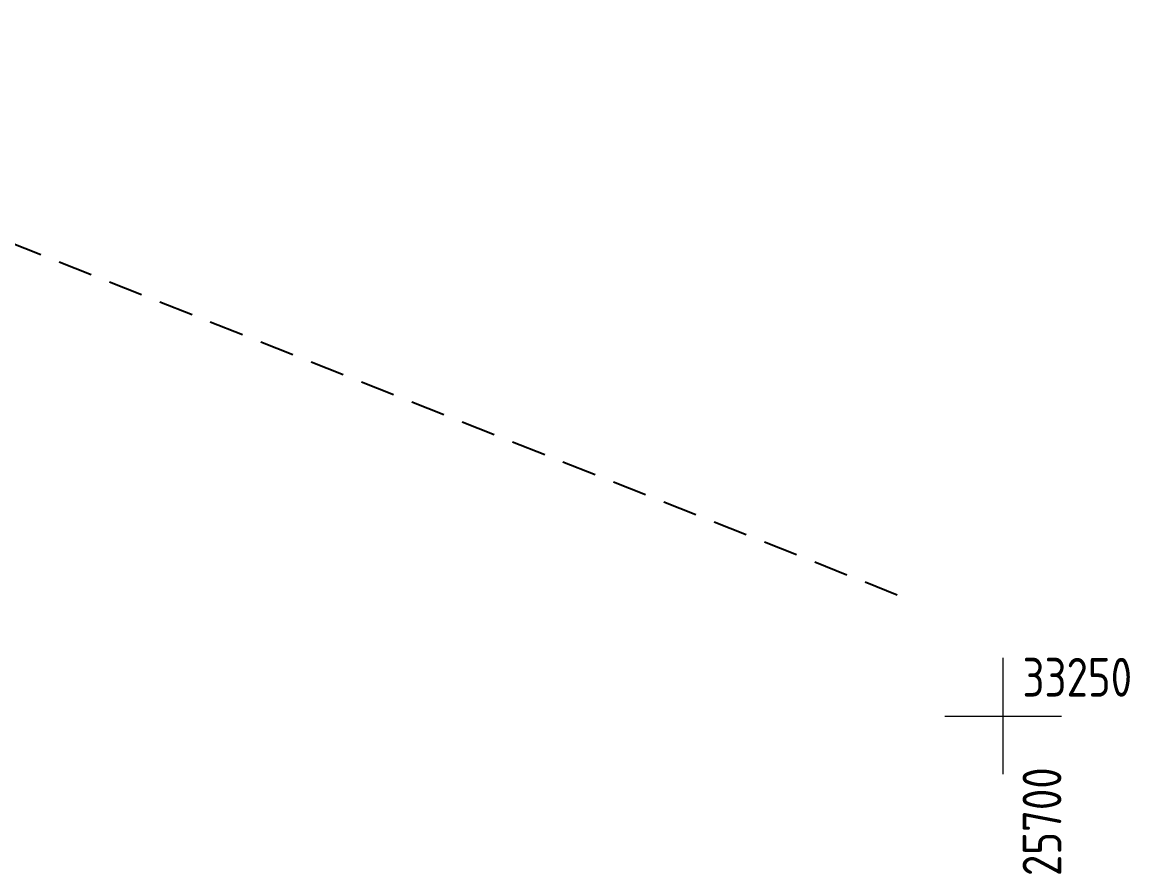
# Model space of a CAD drawing. Header units: metres. Extents: x 24337 to 25822, y 26642 to 34102.
# Drawn here: x 25674.72 to 25703.26, y 33245.93 to 33267.89 of the extents above; entities that cross this region are included whole.
import ezdxf

# ---------------------------------------------------------------- set-up
doc = ezdxf.new("R2010")
doc.units = ezdxf.units.M
doc.linetypes.add('AI9-LType1', pattern=[1.397, 0.889, -0.508])
doc.layers.add('02_Сетка', color=7, linetype='Continuous')
doc.styles.get("Standard").update_dxf_attribs({"font": 'GOST_0.TTF', "height": 2})

# ---------------------------------------------------------------- blocks, each defined once
blk = doc.blocks.new('g5_012')
at = {"color": 92, "linetype": 'ByBlock', "lineweight": -2}
for p, q in [((0, -3), (0, 3)), ((-3, 0), (3, 0))]:
    blk.add_line(p, q, dxfattribs=at)

msp = doc.modelspace()

# ---------------------------------------------------------------- linework, layer by layer
at = {"layer": 'defpoints', "color": 5, "linetype": 'AI9-LType1', "flags": 128}
msp.add_lwpolyline([(25697.273, 33253.12), (25586.818, 33296.996)], dxfattribs=at)

# ---------------------------------------------------------------- block references
at = {"layer": '02_Сетка', "color": 92, "linetype": 'Continuous', "lineweight": 15, "ltscale": 0.5, "xscale": 0.5, "yscale": 0.5}
msp.add_blockref('g5_012', (25700, 33250), dxfattribs=at)

# ---------------------------------------------------------------- texts
at = {"layer": '02_Сетка', "color": 7, "linetype": 'Continuous', "lineweight": 15}
msp.add_text('33250', height=1, dxfattribs=at).set_placement((25700.5, 33250.5))
msp.add_text('25700', height=1, rotation=90, dxfattribs=at).set_placement((25701.5, 33245.875))

doc.saveas('drawing.dxf')
